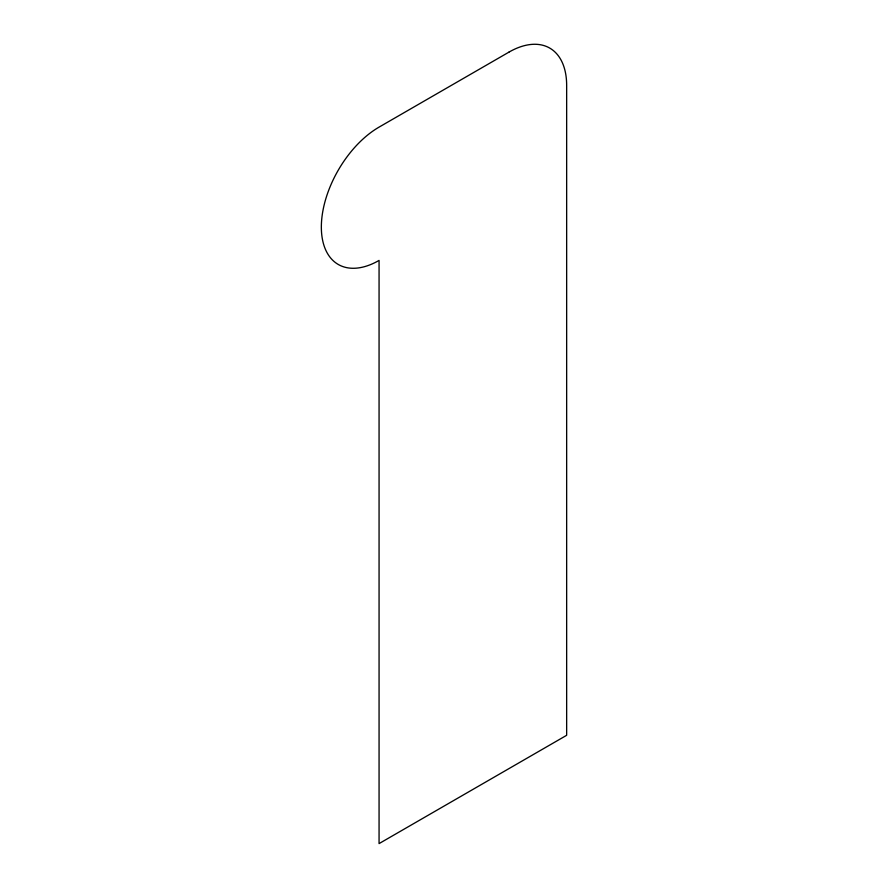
<?xml version="1.0" encoding="UTF-8"?>
<svg xmlns="http://www.w3.org/2000/svg" width="888" height="888" viewBox="0 0 888 888"><rect width="100%" height="100%" fill="white"/><g stroke="black" fill="none" stroke-linecap="round" stroke-linejoin="round"><path stroke-width="1.33" d="M508.935 52.137L379.065 127.117A81.629 47.131 -60 0 0 321.345 227.084A81.629 47.131 -60 0 0 379.065 260.417L379.065 843.6L566.655 735.297L566.655 85.459A81.629 47.131 -60 0 0 508.935 52.137"/></g></svg>
